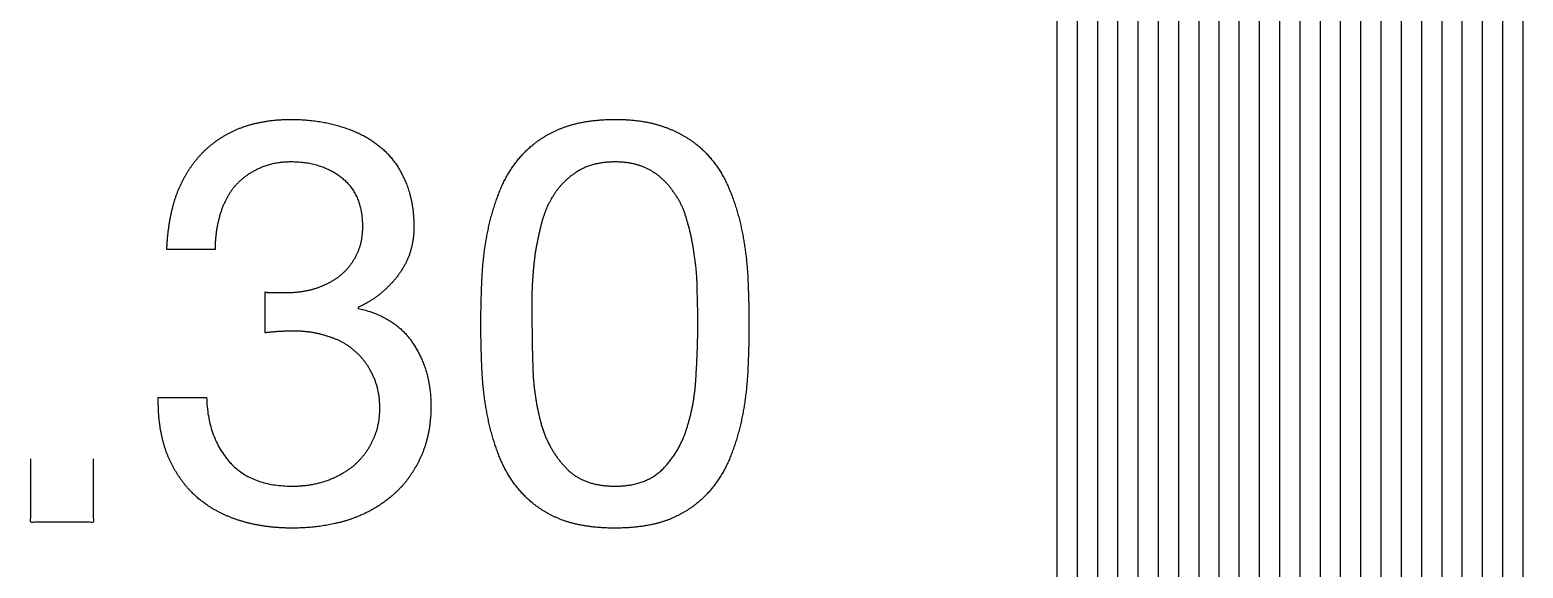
# Model space of a CAD drawing. Header units: millimetres. Extents: x -155 to -21, y -38 to 37.
# Drawn here: x -135.85 to -121.12, y -24.89 to -19.58 of the extents above; entities that cross this region are included whole.
import ezdxf

# ---------------------------------------------------------------- set-up
doc = ezdxf.new("R2010")
doc.units = ezdxf.units.MM
doc.layers.add('Layer 06', color=172, linetype='Continuous', true_color=0x0000bf)

msp = doc.modelspace()

# ---------------------------------------------------------------- linework, layer by layer
at = {"layer": 'Layer 06'}
for points in [[(-124.924, 21.531), (-124.924, -37.799)], [(-124.924, 21.531), (-124.924, -37.799)], [(-125.124, 21.353), (-125.124, -37.799)], [(-125.124, 21.353), (-125.124, -37.799)], [(-125.324, 21.194), (-125.324, -37.799)], [(-125.324, 21.194), (-125.324, -37.799)], [(-125.724, 20.922), (-125.724, -37.799)], [(-125.724, 20.922), (-125.724, -37.799)], [(-125.524, 21.051), (-125.524, -37.799)], [(-125.524, 21.051), (-125.524, -37.799)], [(-124.724, 1.783), (-124.724, -37.799)], [(-124.724, 1.783), (-124.724, -37.799)], [(-124.524, 1.196), (-124.524, -37.799)], [(-124.524, 1.196), (-124.524, -37.799)], [(-124.324, 0.782), (-124.324, -37.799)], [(-124.324, 0.782), (-124.324, -37.799)], [(-124.124, -26.018), (-124.124, 0.462)], [(-124.124, -31.857), (-124.124, 0.462)], [(-123.924, -26.92), (-123.924, 0.205)], [(-123.924, -32.535), (-123.924, 0.205)], [(-123.724, -27.77), (-123.724, -0.004)], [(-123.724, -33.231), (-123.724, -0.004)], [(-121.124, -37.799), (-121.124, -0.12)], [(-123.524, -28.591), (-123.524, -0.174)], [(-123.524, -33.948), (-123.524, -0.174)], [(-121.324, -37.799), (-121.324, -0.267)], [(-123.324, -29.4), (-123.324, -0.311)], [(-123.324, -34.687), (-123.324, -0.311)], [(-123.124, -30.207), (-123.124, -0.419)], [(-123.124, -37.799), (-123.124, -0.419)], [(-121.524, -37.799), (-121.524, -0.385)], [(-122.924, -31.017), (-122.924, -0.499)], [(-122.924, -37.799), (-122.924, -0.499)], [(-122.724, -31.837), (-122.724, -0.554)], [(-122.724, -37.799), (-122.724, -0.554)], [(-122.524, -32.671), (-122.524, -0.585)], [(-122.524, -37.799), (-122.524, -0.585)], [(-122.124, -37.799), (-122.124, -0.577)], [(-121.924, -37.799), (-121.924, -0.538)], [(-121.724, -37.799), (-121.724, -0.474)], [(-122.324, -37.799), (-122.324, -0.593)], [(-125.724, -1.522), (-125.724, -37.799)], [(-125.724, -1.522), (-125.724, -37.799)], [(-125.724, -1.522), (-125.724, -37.799)], [(-125.724, -1.522), (-125.724, -37.799)], [(-125.724, -1.522), (-125.724, -37.799)], [(-125.724, -1.522), (-125.724, -37.799)], [(-125.524, -1.522), (-125.524, -37.799)], [(-125.524, -1.522), (-125.524, -37.799)], [(-125.524, -1.522), (-125.524, -37.799)], [(-125.524, -1.522), (-125.524, -37.799)], [(-125.524, -1.522), (-125.524, -37.799)], [(-125.524, -1.522), (-125.524, -37.799)], [(-125.324, -1.522), (-125.324, -37.799)], [(-125.324, -1.522), (-125.324, -37.799)], [(-125.324, -1.522), (-125.324, -37.799)], [(-125.324, -1.522), (-125.324, -37.799)], [(-125.324, -1.522), (-125.324, -37.799)], [(-125.324, -1.522), (-125.324, -37.799)], [(-125.124, -1.522), (-125.124, -37.799)], [(-125.124, -1.522), (-125.124, -37.799)], [(-125.124, -1.522), (-125.124, -37.799)], [(-125.124, -1.522), (-125.124, -37.799)], [(-125.124, -1.522), (-125.124, -37.799)], [(-125.124, -1.522), (-125.124, -37.799)], [(-124.924, -1.522), (-124.924, -37.799)], [(-124.924, -1.522), (-124.924, -37.799)], [(-124.924, -1.522), (-124.924, -37.799)], [(-124.924, -1.522), (-124.924, -37.799)], [(-124.924, -1.522), (-124.924, -37.799)], [(-124.924, -1.522), (-124.924, -37.799)], [(-124.724, -1.522), (-124.724, -37.799)], [(-124.724, -1.522), (-124.724, -37.799)], [(-124.724, -1.522), (-124.724, -37.799)], [(-124.724, -1.522), (-124.724, -37.799)], [(-124.724, -1.522), (-124.724, -37.799)], [(-124.724, -1.522), (-124.724, -37.799)], [(-124.524, -1.522), (-124.524, -37.799)], [(-124.524, -1.522), (-124.524, -37.799)], [(-124.524, -1.522), (-124.524, -37.799)], [(-124.524, -1.522), (-124.524, -37.799)], [(-124.524, -1.522), (-124.524, -37.799)], [(-124.524, -1.522), (-124.524, -37.799)], [(-124.324, -1.522), (-124.324, -37.799)], [(-124.324, -1.522), (-124.324, -37.799)], [(-124.324, -1.522), (-124.324, -37.799)], [(-124.324, -1.522), (-124.324, -37.799)], [(-124.324, -1.522), (-124.324, -37.799)], [(-124.324, -1.522), (-124.324, -37.799)], [(-122.324, -33.521), (-122.324, -4.906)], [(-122.124, -34.388), (-122.124, -5.103)], [(-121.924, -37.799), (-121.924, -5.272)], [(-121.724, -37.799), (-121.724, -5.419)], [(-121.524, -37.799), (-121.524, -5.549)], [(-121.324, -37.799), (-121.324, -5.663)], [(-121.124, -37.799), (-121.124, -5.766)], [(-121.124, -31.958), (-121.124, -8.926)], [(-121.524, -29.803), (-121.524, -9.073)], [(-121.324, -30.89), (-121.324, -8.993)], [(-121.724, -28.68), (-121.724, -9.17)], [(-121.924, -27.496), (-121.924, -9.288)], [(-122.124, -26.203), (-122.124, -9.433)], [(-122.324, -24.701), (-122.324, -9.618)], [(-122.524, -22.784), (-122.524, -9.857)], [(-122.724, -20.518), (-122.724, -10.181)]]:
    msp.add_lwpolyline(points, dxfattribs=at)
for points, knots in [([(-134.503, -21.745, 46.209), (-134.492, -21.459, 46.209), (-134.414, -21.224, 46.209), (-134.329, -20.988, 46.209), (-134.178, -20.82, 46.209), (-134.027, -20.652, 46.209), (-133.803, -20.557, 46.209), (-133.573, -20.462, 46.209), (-133.276, -20.462, 46.209), (-133.019, -20.462, 46.209), (-132.8, -20.529, 46.209), (-132.576, -20.591, 46.209), (-132.414, -20.72, 46.209), (-132.251, -20.848, 46.209), (-132.161, -21.05, 46.209), (-132.066, -21.252, 46.209), (-132.066, -21.526, 46.209), (-132.066, -21.795, 46.209), (-132.223, -22.002, 46.209), (-132.38, -22.21, 46.209), (-132.615, -22.316, 46.209)], [-47, -47, -47, -46, -46, -45, -45, -44, -44, -43, -43, -42, -42, -41, -41, -40, -40, -39, -39, -38, -38, -37, -37, -37]), ([(-134.503, -21.745, 47.709), (-134.492, -21.459, 47.709), (-134.414, -21.224, 47.709), (-134.329, -20.988, 47.709), (-134.178, -20.82, 47.709), (-134.027, -20.652, 47.709), (-133.803, -20.557, 47.709), (-133.573, -20.462, 47.709), (-133.276, -20.462, 47.709), (-133.019, -20.462, 47.709), (-132.8, -20.529, 47.709), (-132.576, -20.591, 47.709), (-132.414, -20.72, 47.709), (-132.251, -20.848, 47.709), (-132.161, -21.05, 47.709), (-132.066, -21.252, 47.709), (-132.066, -21.526, 47.709), (-132.066, -21.795, 47.709), (-132.223, -22.002, 47.709), (-132.38, -22.21, 47.709), (-132.615, -22.316, 47.709)], [-47, -47, -47, -46, -46, -45, -45, -44, -44, -43, -43, -42, -42, -41, -41, -40, -40, -39, -39, -38, -38, -37, -37, -37]), ([(-134.503, -21.745, 49.209), (-134.492, -21.459, 49.209), (-134.414, -21.224, 49.209), (-134.329, -20.988, 49.209), (-134.178, -20.82, 49.209), (-134.027, -20.652, 49.209), (-133.803, -20.557, 49.209), (-133.573, -20.462, 49.209), (-133.276, -20.462, 49.209), (-133.019, -20.462, 49.209), (-132.8, -20.529, 49.209), (-132.576, -20.591, 49.209), (-132.414, -20.72, 49.209), (-132.251, -20.848, 49.209), (-132.161, -21.05, 49.209), (-132.066, -21.252, 49.209), (-132.066, -21.526, 49.209), (-132.066, -21.795, 49.209), (-132.223, -22.002, 49.209), (-132.38, -22.21, 49.209), (-132.615, -22.316, 49.209)], [-47, -47, -47, -46, -46, -45, -45, -44, -44, -43, -43, -42, -42, -41, -41, -40, -40, -39, -39, -38, -38, -37, -37, -37]), ([(-134.503, -21.745, 50.709), (-134.492, -21.459, 50.709), (-134.414, -21.224, 50.709), (-134.329, -20.988, 50.709), (-134.178, -20.82, 50.709), (-134.027, -20.652, 50.709), (-133.803, -20.557, 50.709), (-133.573, -20.462, 50.709), (-133.276, -20.462, 50.709), (-133.019, -20.462, 50.709), (-132.8, -20.529, 50.709), (-132.576, -20.591, 50.709), (-132.414, -20.72, 50.709), (-132.251, -20.848, 50.709), (-132.161, -21.05, 50.709), (-132.066, -21.252, 50.709), (-132.066, -21.526, 50.709), (-132.066, -21.795, 50.709), (-132.223, -22.002, 50.709), (-132.38, -22.21, 50.709), (-132.615, -22.316, 50.709)], [-47, -47, -47, -46, -46, -45, -45, -44, -44, -43, -43, -42, -42, -41, -41, -40, -40, -39, -39, -38, -38, -37, -37, -37]), ([(-131.405, -22.484, 46.209), (-131.405, -22.703, 46.209), (-131.394, -22.938, 46.209), (-131.383, -23.173, 46.209), (-131.338, -23.397, 46.209), (-131.293, -23.622, 46.209), (-131.209, -23.823, 46.209), (-131.125, -24.019, 46.209), (-130.979, -24.171, 46.209), (-130.834, -24.322, 46.209), (-130.615, -24.411, 46.209), (-130.391, -24.495, 46.209), (-130.083, -24.495, 46.209), (-129.769, -24.495, 46.209), (-129.551, -24.411, 46.209), (-129.332, -24.322, 46.209), (-129.187, -24.171, 46.209), (-129.041, -24.019, 46.209), (-128.957, -23.823, 46.209), (-128.873, -23.622, 46.209), (-128.828, -23.397, 46.209), (-128.783, -23.173, 46.209), (-128.772, -22.938, 46.209), (-128.761, -22.703, 46.209), (-128.761, -22.484, 46.209), (-128.761, -22.266, 46.209), (-128.772, -22.03, 46.209), (-128.783, -21.795, 46.209), (-128.828, -21.571, 46.209), (-128.873, -21.347, 46.209), (-128.957, -21.145, 46.209), (-129.041, -20.944, 46.209), (-129.187, -20.792, 46.209), (-129.332, -20.641, 46.209), (-129.556, -20.551, 46.209), (-129.775, -20.462, 46.209), (-130.083, -20.462, 46.209), (-130.391, -20.462, 46.209), (-130.615, -20.551, 46.209), (-130.834, -20.641, 46.209), (-130.979, -20.792, 46.209), (-131.125, -20.944, 46.209), (-131.209, -21.145, 46.209), (-131.293, -21.347, 46.209), (-131.338, -21.571, 46.209), (-131.383, -21.795, 46.209), (-131.394, -22.03, 46.209), (-131.405, -22.266, 46.209), (-131.405, -22.484, 46.209)], [0, 0, 0, 1, 1, 2, 2, 3, 3, 4, 4, 5, 5, 6, 6, 7, 7, 8, 8, 9, 9, 10, 10, 11, 11, 12, 12, 13, 13, 14, 14, 15, 15, 16, 16, 17, 17, 18, 18, 19, 19, 20, 20, 21, 21, 22, 22, 23, 23, 24, 24, 24]), ([(-131.405, -22.484, 47.709), (-131.405, -22.703, 47.709), (-131.394, -22.938, 47.709), (-131.383, -23.173, 47.709), (-131.338, -23.397, 47.709), (-131.293, -23.622, 47.709), (-131.209, -23.823, 47.709), (-131.125, -24.019, 47.709), (-130.979, -24.171, 47.709), (-130.834, -24.322, 47.709), (-130.615, -24.411, 47.709), (-130.391, -24.495, 47.709), (-130.083, -24.495, 47.709), (-129.769, -24.495, 47.709), (-129.551, -24.411, 47.709), (-129.332, -24.322, 47.709), (-129.187, -24.171, 47.709), (-129.041, -24.019, 47.709), (-128.957, -23.823, 47.709), (-128.873, -23.622, 47.709), (-128.828, -23.397, 47.709), (-128.783, -23.173, 47.709), (-128.772, -22.938, 47.709), (-128.761, -22.703, 47.709), (-128.761, -22.484, 47.709), (-128.761, -22.266, 47.709), (-128.772, -22.03, 47.709), (-128.783, -21.795, 47.709), (-128.828, -21.571, 47.709), (-128.873, -21.347, 47.709), (-128.957, -21.145, 47.709), (-129.041, -20.944, 47.709), (-129.187, -20.792, 47.709), (-129.332, -20.641, 47.709), (-129.556, -20.551, 47.709), (-129.775, -20.462, 47.709), (-130.083, -20.462, 47.709), (-130.391, -20.462, 47.709), (-130.615, -20.551, 47.709), (-130.834, -20.641, 47.709), (-130.979, -20.792, 47.709), (-131.125, -20.944, 47.709), (-131.209, -21.145, 47.709), (-131.293, -21.347, 47.709), (-131.338, -21.571, 47.709), (-131.383, -21.795, 47.709), (-131.394, -22.03, 47.709), (-131.405, -22.266, 47.709), (-131.405, -22.484, 47.709)], [0, 0, 0, 1, 1, 2, 2, 3, 3, 4, 4, 5, 5, 6, 6, 7, 7, 8, 8, 9, 9, 10, 10, 11, 11, 12, 12, 13, 13, 14, 14, 15, 15, 16, 16, 17, 17, 18, 18, 19, 19, 20, 20, 21, 21, 22, 22, 23, 23, 24, 24, 24]), ([(-131.405, -22.484, 49.209), (-131.405, -22.703, 49.209), (-131.394, -22.938, 49.209), (-131.383, -23.173, 49.209), (-131.338, -23.397, 49.209), (-131.293, -23.622, 49.209), (-131.209, -23.823, 49.209), (-131.125, -24.019, 49.209), (-130.979, -24.171, 49.209), (-130.834, -24.322, 49.209), (-130.615, -24.411, 49.209), (-130.391, -24.495, 49.209), (-130.083, -24.495, 49.209), (-129.769, -24.495, 49.209), (-129.551, -24.411, 49.209), (-129.332, -24.322, 49.209), (-129.187, -24.171, 49.209), (-129.041, -24.019, 49.209), (-128.957, -23.823, 49.209), (-128.873, -23.622, 49.209), (-128.828, -23.397, 49.209), (-128.783, -23.173, 49.209), (-128.772, -22.938, 49.209), (-128.761, -22.703, 49.209), (-128.761, -22.484, 49.209), (-128.761, -22.266, 49.209), (-128.772, -22.03, 49.209), (-128.783, -21.795, 49.209), (-128.828, -21.571, 49.209), (-128.873, -21.347, 49.209), (-128.957, -21.145, 49.209), (-129.041, -20.944, 49.209), (-129.187, -20.792, 49.209), (-129.332, -20.641, 49.209), (-129.556, -20.551, 49.209), (-129.775, -20.462, 49.209), (-130.083, -20.462, 49.209), (-130.391, -20.462, 49.209), (-130.615, -20.551, 49.209), (-130.834, -20.641, 49.209), (-130.979, -20.792, 49.209), (-131.125, -20.944, 49.209), (-131.209, -21.145, 49.209), (-131.293, -21.347, 49.209), (-131.338, -21.571, 49.209), (-131.383, -21.795, 49.209), (-131.394, -22.03, 49.209), (-131.405, -22.266, 49.209), (-131.405, -22.484, 49.209)], [0, 0, 0, 1, 1, 2, 2, 3, 3, 4, 4, 5, 5, 6, 6, 7, 7, 8, 8, 9, 9, 10, 10, 11, 11, 12, 12, 13, 13, 14, 14, 15, 15, 16, 16, 17, 17, 18, 18, 19, 19, 20, 20, 21, 21, 22, 22, 23, 23, 24, 24, 24]), ([(-131.405, -22.484, 50.709), (-131.405, -22.703, 50.709), (-131.394, -22.938, 50.709), (-131.383, -23.173, 50.709), (-131.338, -23.397, 50.709), (-131.293, -23.622, 50.709), (-131.209, -23.823, 50.709), (-131.125, -24.019, 50.709), (-130.979, -24.171, 50.709), (-130.834, -24.322, 50.709), (-130.615, -24.411, 50.709), (-130.391, -24.495, 50.709), (-130.083, -24.495, 50.709), (-129.769, -24.495, 50.709), (-129.551, -24.411, 50.709), (-129.332, -24.322, 50.709), (-129.187, -24.171, 50.709), (-129.041, -24.019, 50.709), (-128.957, -23.823, 50.709), (-128.873, -23.622, 50.709), (-128.828, -23.397, 50.709), (-128.783, -23.173, 50.709), (-128.772, -22.938, 50.709), (-128.761, -22.703, 50.709), (-128.761, -22.484, 50.709), (-128.761, -22.266, 50.709), (-128.772, -22.03, 50.709), (-128.783, -21.795, 50.709), (-128.828, -21.571, 50.709), (-128.873, -21.347, 50.709), (-128.957, -21.145, 50.709), (-129.041, -20.944, 50.709), (-129.187, -20.792, 50.709), (-129.332, -20.641, 50.709), (-129.556, -20.551, 50.709), (-129.775, -20.462, 50.709), (-130.083, -20.462, 50.709), (-130.391, -20.462, 50.709), (-130.615, -20.551, 50.709), (-130.834, -20.641, 50.709), (-130.979, -20.792, 50.709), (-131.125, -20.944, 50.709), (-131.209, -21.145, 50.709), (-131.293, -21.347, 50.709), (-131.338, -21.571, 50.709), (-131.383, -21.795, 50.709), (-131.394, -22.03, 50.709), (-131.405, -22.266, 50.709), (-131.405, -22.484, 50.709)], [0, 0, 0, 1, 1, 2, 2, 3, 3, 4, 4, 5, 5, 6, 6, 7, 7, 8, 8, 9, 9, 10, 10, 11, 11, 12, 12, 13, 13, 14, 14, 15, 15, 16, 16, 17, 17, 18, 18, 19, 19, 20, 20, 21, 21, 22, 22, 23, 23, 24, 24, 24]), ([(-133.327, -22.171, 46.209), (-133.175, -22.171, 46.209), (-133.041, -22.131, 46.209), (-132.901, -22.086, 46.209), (-132.8, -22.008, 46.209), (-132.694, -21.924, 46.209), (-132.632, -21.801, 46.209), (-132.57, -21.678, 46.209), (-132.57, -21.521, 46.209), (-132.57, -21.201, 46.209), (-132.772, -21.044, 46.209), (-132.974, -20.882, 46.209), (-133.276, -20.882, 46.209), (-133.467, -20.882, 46.209), (-133.612, -20.955, 46.209), (-133.752, -21.022, 46.209), (-133.848, -21.14, 46.209), (-133.937, -21.257, 46.209), (-133.982, -21.414, 46.209), (-134.027, -21.571, 46.209), (-134.027, -21.745, 46.209)], [-58, -58, -58, -57, -57, -56, -56, -55, -55, -54, -54, -53, -53, -52, -52, -51, -51, -50, -50, -49, -49, -48, -48, -48]), ([(-133.327, -22.171, 47.709), (-133.175, -22.171, 47.709), (-133.041, -22.131, 47.709), (-132.901, -22.086, 47.709), (-132.8, -22.008, 47.709), (-132.694, -21.924, 47.709), (-132.632, -21.801, 47.709), (-132.57, -21.678, 47.709), (-132.57, -21.521, 47.709), (-132.57, -21.201, 47.709), (-132.772, -21.044, 47.709), (-132.974, -20.882, 47.709), (-133.276, -20.882, 47.709), (-133.467, -20.882, 47.709), (-133.612, -20.955, 47.709), (-133.752, -21.022, 47.709), (-133.848, -21.14, 47.709), (-133.937, -21.257, 47.709), (-133.982, -21.414, 47.709), (-134.027, -21.571, 47.709), (-134.027, -21.745, 47.709)], [-58, -58, -58, -57, -57, -56, -56, -55, -55, -54, -54, -53, -53, -52, -52, -51, -51, -50, -50, -49, -49, -48, -48, -48]), ([(-133.327, -22.171, 49.209), (-133.175, -22.171, 49.209), (-133.041, -22.131, 49.209), (-132.901, -22.086, 49.209), (-132.8, -22.008, 49.209), (-132.694, -21.924, 49.209), (-132.632, -21.801, 49.209), (-132.57, -21.678, 49.209), (-132.57, -21.521, 49.209), (-132.57, -21.201, 49.209), (-132.772, -21.044, 49.209), (-132.974, -20.882, 49.209), (-133.276, -20.882, 49.209), (-133.467, -20.882, 49.209), (-133.612, -20.955, 49.209), (-133.752, -21.022, 49.209), (-133.848, -21.14, 49.209), (-133.937, -21.257, 49.209), (-133.982, -21.414, 49.209), (-134.027, -21.571, 49.209), (-134.027, -21.745, 49.209)], [-58, -58, -58, -57, -57, -56, -56, -55, -55, -54, -54, -53, -53, -52, -52, -51, -51, -50, -50, -49, -49, -48, -48, -48]), ([(-133.327, -22.171, 50.709), (-133.175, -22.171, 50.709), (-133.041, -22.131, 50.709), (-132.901, -22.086, 50.709), (-132.8, -22.008, 50.709), (-132.694, -21.924, 50.709), (-132.632, -21.801, 50.709), (-132.57, -21.678, 50.709), (-132.57, -21.521, 50.709), (-132.57, -21.201, 50.709), (-132.772, -21.044, 50.709), (-132.974, -20.882, 50.709), (-133.276, -20.882, 50.709), (-133.467, -20.882, 50.709), (-133.612, -20.955, 50.709), (-133.752, -21.022, 50.709), (-133.848, -21.14, 50.709), (-133.937, -21.257, 50.709), (-133.982, -21.414, 50.709), (-134.027, -21.571, 50.709), (-134.027, -21.745, 50.709)], [-58, -58, -58, -57, -57, -56, -56, -55, -55, -54, -54, -53, -53, -52, -52, -51, -51, -50, -50, -49, -49, -48, -48, -48]), ([(-130.901, -22.479, 46.209), (-130.901, -22.333, 46.209), (-130.901, -22.159, 46.209), (-130.895, -21.98, 46.209), (-130.873, -21.806, 46.209), (-130.845, -21.627, 46.209), (-130.8, -21.459, 46.209), (-130.75, -21.291, 46.209), (-130.66, -21.168, 46.209), (-130.565, -21.039, 46.209), (-130.425, -20.96, 46.209), (-130.285, -20.882, 46.209), (-130.083, -20.882, 46.209), (-129.881, -20.882, 46.209), (-129.741, -20.96, 46.209), (-129.601, -21.039, 46.209), (-129.512, -21.168, 46.209), (-129.416, -21.291, 46.209), (-129.372, -21.459, 46.209), (-129.321, -21.627, 46.209), (-129.299, -21.806, 46.209), (-129.271, -21.98, 46.209), (-129.271, -22.159, 46.209), (-129.265, -22.333, 46.209), (-129.265, -22.479, 46.209), (-129.265, -22.703, 46.209), (-129.282, -22.983, 46.209), (-129.293, -23.257, 46.209), (-129.372, -23.504, 46.209), (-129.444, -23.745, 46.209), (-129.612, -23.913, 46.209), (-129.78, -24.081, 46.209), (-130.083, -24.081, 46.209), (-130.386, -24.081, 46.209), (-130.554, -23.913, 46.209), (-130.722, -23.745, 46.209), (-130.8, -23.504, 46.209), (-130.873, -23.257, 46.209), (-130.89, -22.983, 46.209), (-130.901, -22.703, 46.209), (-130.901, -22.479, 46.209)], [0, 0, 0, 1, 1, 2, 2, 3, 3, 4, 4, 5, 5, 6, 6, 7, 7, 8, 8, 9, 9, 10, 10, 11, 11, 12, 12, 13, 13, 14, 14, 15, 15, 16, 16, 17, 17, 18, 18, 19, 19, 20, 20, 20]), ([(-130.901, -22.479, 47.709), (-130.901, -22.333, 47.709), (-130.901, -22.159, 47.709), (-130.895, -21.98, 47.709), (-130.873, -21.806, 47.709), (-130.845, -21.627, 47.709), (-130.8, -21.459, 47.709), (-130.75, -21.291, 47.709), (-130.66, -21.168, 47.709), (-130.565, -21.039, 47.709), (-130.425, -20.96, 47.709), (-130.285, -20.882, 47.709), (-130.083, -20.882, 47.709), (-129.881, -20.882, 47.709), (-129.741, -20.96, 47.709), (-129.601, -21.039, 47.709), (-129.512, -21.168, 47.709), (-129.416, -21.291, 47.709), (-129.372, -21.459, 47.709), (-129.321, -21.627, 47.709), (-129.299, -21.806, 47.709), (-129.271, -21.98, 47.709), (-129.271, -22.159, 47.709), (-129.265, -22.333, 47.709), (-129.265, -22.479, 47.709), (-129.265, -22.703, 47.709), (-129.282, -22.983, 47.709), (-129.293, -23.257, 47.709), (-129.372, -23.504, 47.709), (-129.444, -23.745, 47.709), (-129.612, -23.913, 47.709), (-129.78, -24.081, 47.709), (-130.083, -24.081, 47.709), (-130.386, -24.081, 47.709), (-130.554, -23.913, 47.709), (-130.722, -23.745, 47.709), (-130.8, -23.504, 47.709), (-130.873, -23.257, 47.709), (-130.89, -22.983, 47.709), (-130.901, -22.703, 47.709), (-130.901, -22.479, 47.709)], [0, 0, 0, 1, 1, 2, 2, 3, 3, 4, 4, 5, 5, 6, 6, 7, 7, 8, 8, 9, 9, 10, 10, 11, 11, 12, 12, 13, 13, 14, 14, 15, 15, 16, 16, 17, 17, 18, 18, 19, 19, 20, 20, 20]), ([(-130.901, -22.479, 49.209), (-130.901, -22.333, 49.209), (-130.901, -22.159, 49.209), (-130.895, -21.98, 49.209), (-130.873, -21.806, 49.209), (-130.845, -21.627, 49.209), (-130.8, -21.459, 49.209), (-130.75, -21.291, 49.209), (-130.66, -21.168, 49.209), (-130.565, -21.039, 49.209), (-130.425, -20.96, 49.209), (-130.285, -20.882, 49.209), (-130.083, -20.882, 49.209), (-129.881, -20.882, 49.209), (-129.741, -20.96, 49.209), (-129.601, -21.039, 49.209), (-129.512, -21.168, 49.209), (-129.416, -21.291, 49.209), (-129.372, -21.459, 49.209), (-129.321, -21.627, 49.209), (-129.299, -21.806, 49.209), (-129.271, -21.98, 49.209), (-129.271, -22.159, 49.209), (-129.265, -22.333, 49.209), (-129.265, -22.479, 49.209), (-129.265, -22.703, 49.209), (-129.282, -22.983, 49.209), (-129.293, -23.257, 49.209), (-129.372, -23.504, 49.209), (-129.444, -23.745, 49.209), (-129.612, -23.913, 49.209), (-129.78, -24.081, 49.209), (-130.083, -24.081, 49.209), (-130.386, -24.081, 49.209), (-130.554, -23.913, 49.209), (-130.722, -23.745, 49.209), (-130.8, -23.504, 49.209), (-130.873, -23.257, 49.209), (-130.89, -22.983, 49.209), (-130.901, -22.703, 49.209), (-130.901, -22.479, 49.209)], [0, 0, 0, 1, 1, 2, 2, 3, 3, 4, 4, 5, 5, 6, 6, 7, 7, 8, 8, 9, 9, 10, 10, 11, 11, 12, 12, 13, 13, 14, 14, 15, 15, 16, 16, 17, 17, 18, 18, 19, 19, 20, 20, 20]), ([(-130.901, -22.479, 50.709), (-130.901, -22.333, 50.709), (-130.901, -22.159, 50.709), (-130.895, -21.98, 50.709), (-130.873, -21.806, 50.709), (-130.845, -21.627, 50.709), (-130.8, -21.459, 50.709), (-130.75, -21.291, 50.709), (-130.66, -21.168, 50.709), (-130.565, -21.039, 50.709), (-130.425, -20.96, 50.709), (-130.285, -20.882, 50.709), (-130.083, -20.882, 50.709), (-129.881, -20.882, 50.709), (-129.741, -20.96, 50.709), (-129.601, -21.039, 50.709), (-129.512, -21.168, 50.709), (-129.416, -21.291, 50.709), (-129.372, -21.459, 50.709), (-129.321, -21.627, 50.709), (-129.299, -21.806, 50.709), (-129.271, -21.98, 50.709), (-129.271, -22.159, 50.709), (-129.265, -22.333, 50.709), (-129.265, -22.479, 50.709), (-129.265, -22.703, 50.709), (-129.282, -22.983, 50.709), (-129.293, -23.257, 50.709), (-129.372, -23.504, 50.709), (-129.444, -23.745, 50.709), (-129.612, -23.913, 50.709), (-129.78, -24.081, 50.709), (-130.083, -24.081, 50.709), (-130.386, -24.081, 50.709), (-130.554, -23.913, 50.709), (-130.722, -23.745, 50.709), (-130.8, -23.504, 50.709), (-130.873, -23.257, 50.709), (-130.89, -22.983, 50.709), (-130.901, -22.703, 50.709), (-130.901, -22.479, 50.709)], [0, 0, 0, 1, 1, 2, 2, 3, 3, 4, 4, 5, 5, 6, 6, 7, 7, 8, 8, 9, 9, 10, 10, 11, 11, 12, 12, 13, 13, 14, 14, 15, 15, 16, 16, 17, 17, 18, 18, 19, 19, 20, 20, 20]), ([(-133.534, -22.165, 46.209), (-133.506, -22.171, 46.209), (-133.484, -22.171, 46.209), (-133.456, -22.171, 46.209), (-133.428, -22.171, 46.209)], [-61, -61, -61, -60, -60, -59, -59, -59]), ([(-133.534, -22.165, 47.709), (-133.506, -22.171, 47.709), (-133.484, -22.171, 47.709), (-133.456, -22.171, 47.709), (-133.428, -22.171, 47.709)], [-61, -61, -61, -60, -60, -59, -59, -59]), ([(-133.534, -22.165, 49.209), (-133.506, -22.171, 49.209), (-133.484, -22.171, 49.209), (-133.456, -22.171, 49.209), (-133.428, -22.171, 49.209)], [-61, -61, -61, -60, -60, -59, -59, -59]), ([(-133.534, -22.165, 50.709), (-133.506, -22.171, 50.709), (-133.484, -22.171, 50.709), (-133.456, -22.171, 50.709), (-133.428, -22.171, 50.709)], [-61, -61, -61, -60, -60, -59, -59, -59]), ([(-132.615, -22.327, 46.209), (-132.251, -22.406, 46.209), (-132.077, -22.669, 46.209), (-131.898, -22.932, 46.209), (-131.898, -23.291, 46.209), (-131.898, -23.588, 46.209), (-132.01, -23.818, 46.209), (-132.117, -24.042, 46.209), (-132.301, -24.193, 46.209), (-132.486, -24.344, 46.209), (-132.738, -24.423, 46.209), (-132.985, -24.495, 46.209), (-133.265, -24.495, 46.209), (-133.568, -24.495, 46.209), (-133.814, -24.411, 46.209), (-134.061, -24.327, 46.209), (-134.234, -24.165, 46.209), (-134.408, -23.997, 46.209), (-134.503, -23.756, 46.209), (-134.593, -23.515, 46.209), (-134.587, -23.207, 46.209)], [-36, -36, -36, -35, -35, -34, -34, -33, -33, -32, -32, -31, -31, -30, -30, -29, -29, -28, -28, -27, -27, -26, -26, -26]), ([(-132.615, -22.327, 47.709), (-132.251, -22.406, 47.709), (-132.077, -22.669, 47.709), (-131.898, -22.932, 47.709), (-131.898, -23.291, 47.709), (-131.898, -23.588, 47.709), (-132.01, -23.818, 47.709), (-132.117, -24.042, 47.709), (-132.301, -24.193, 47.709), (-132.486, -24.344, 47.709), (-132.738, -24.423, 47.709), (-132.985, -24.495, 47.709), (-133.265, -24.495, 47.709), (-133.568, -24.495, 47.709), (-133.814, -24.411, 47.709), (-134.061, -24.327, 47.709), (-134.234, -24.165, 47.709), (-134.408, -23.997, 47.709), (-134.503, -23.756, 47.709), (-134.593, -23.515, 47.709), (-134.587, -23.207, 47.709)], [-36, -36, -36, -35, -35, -34, -34, -33, -33, -32, -32, -31, -31, -30, -30, -29, -29, -28, -28, -27, -27, -26, -26, -26]), ([(-132.615, -22.327, 49.209), (-132.251, -22.406, 49.209), (-132.077, -22.669, 49.209), (-131.898, -22.932, 49.209), (-131.898, -23.291, 49.209), (-131.898, -23.588, 49.209), (-132.01, -23.818, 49.209), (-132.117, -24.042, 49.209), (-132.301, -24.193, 49.209), (-132.486, -24.344, 49.209), (-132.738, -24.423, 49.209), (-132.985, -24.495, 49.209), (-133.265, -24.495, 49.209), (-133.568, -24.495, 49.209), (-133.814, -24.411, 49.209), (-134.061, -24.327, 49.209), (-134.234, -24.165, 49.209), (-134.408, -23.997, 49.209), (-134.503, -23.756, 49.209), (-134.593, -23.515, 49.209), (-134.587, -23.207, 49.209)], [-36, -36, -36, -35, -35, -34, -34, -33, -33, -32, -32, -31, -31, -30, -30, -29, -29, -28, -28, -27, -27, -26, -26, -26]), ([(-132.615, -22.327, 50.709), (-132.251, -22.406, 50.709), (-132.077, -22.669, 50.709), (-131.898, -22.932, 50.709), (-131.898, -23.291, 50.709), (-131.898, -23.588, 50.709), (-132.01, -23.818, 50.709), (-132.117, -24.042, 50.709), (-132.301, -24.193, 50.709), (-132.486, -24.344, 50.709), (-132.738, -24.423, 50.709), (-132.985, -24.495, 50.709), (-133.265, -24.495, 50.709), (-133.568, -24.495, 50.709), (-133.814, -24.411, 50.709), (-134.061, -24.327, 50.709), (-134.234, -24.165, 50.709), (-134.408, -23.997, 50.709), (-134.503, -23.756, 50.709), (-134.593, -23.515, 50.709), (-134.587, -23.207, 50.709)], [-36, -36, -36, -35, -35, -34, -34, -33, -33, -32, -32, -31, -31, -30, -30, -29, -29, -28, -28, -27, -27, -26, -26, -26]), ([(-134.111, -23.207, 46.209), (-134.1, -23.593, 46.209), (-133.887, -23.84, 46.209), (-133.674, -24.081, 46.209), (-133.265, -24.081, 46.209), (-133.091, -24.081, 46.209), (-132.935, -24.03, 46.209), (-132.778, -23.974, 46.209), (-132.66, -23.879, 46.209), (-132.542, -23.778, 46.209), (-132.475, -23.638, 46.209), (-132.402, -23.493, 46.209), (-132.402, -23.313, 46.209), (-132.402, -23.129, 46.209), (-132.47, -22.988, 46.209), (-132.537, -22.843, 46.209), (-132.649, -22.748, 46.209), (-132.761, -22.647, 46.209), (-132.918, -22.602, 46.209), (-133.069, -22.551, 46.209), (-133.248, -22.551, 46.209), (-133.4, -22.551, 46.209), (-133.534, -22.568, 46.209)], [-25, -25, -25, -24, -24, -23, -23, -22, -22, -21, -21, -20, -20, -19, -19, -18, -18, -17, -17, -16, -16, -15, -15, -14, -14, -14]), ([(-134.111, -23.207, 47.709), (-134.1, -23.593, 47.709), (-133.887, -23.84, 47.709), (-133.674, -24.081, 47.709), (-133.265, -24.081, 47.709), (-133.091, -24.081, 47.709), (-132.935, -24.03, 47.709), (-132.778, -23.974, 47.709), (-132.66, -23.879, 47.709), (-132.542, -23.778, 47.709), (-132.475, -23.638, 47.709), (-132.402, -23.493, 47.709), (-132.402, -23.313, 47.709), (-132.402, -23.129, 47.709), (-132.47, -22.988, 47.709), (-132.537, -22.843, 47.709), (-132.649, -22.748, 47.709), (-132.761, -22.647, 47.709), (-132.918, -22.602, 47.709), (-133.069, -22.551, 47.709), (-133.248, -22.551, 47.709), (-133.4, -22.551, 47.709), (-133.534, -22.568, 47.709)], [-25, -25, -25, -24, -24, -23, -23, -22, -22, -21, -21, -20, -20, -19, -19, -18, -18, -17, -17, -16, -16, -15, -15, -14, -14, -14]), ([(-134.111, -23.207, 49.209), (-134.1, -23.593, 49.209), (-133.887, -23.84, 49.209), (-133.674, -24.081, 49.209), (-133.265, -24.081, 49.209), (-133.091, -24.081, 49.209), (-132.935, -24.03, 49.209), (-132.778, -23.974, 49.209), (-132.66, -23.879, 49.209), (-132.542, -23.778, 49.209), (-132.475, -23.638, 49.209), (-132.402, -23.493, 49.209), (-132.402, -23.313, 49.209), (-132.402, -23.129, 49.209), (-132.47, -22.988, 49.209), (-132.537, -22.843, 49.209), (-132.649, -22.748, 49.209), (-132.761, -22.647, 49.209), (-132.918, -22.602, 49.209), (-133.069, -22.551, 49.209), (-133.248, -22.551, 49.209), (-133.4, -22.551, 49.209), (-133.534, -22.568, 49.209)], [-25, -25, -25, -24, -24, -23, -23, -22, -22, -21, -21, -20, -20, -19, -19, -18, -18, -17, -17, -16, -16, -15, -15, -14, -14, -14]), ([(-134.111, -23.207, 50.709), (-134.1, -23.593, 50.709), (-133.887, -23.84, 50.709), (-133.674, -24.081, 50.709), (-133.265, -24.081, 50.709), (-133.091, -24.081, 50.709), (-132.935, -24.03, 50.709), (-132.778, -23.974, 50.709), (-132.66, -23.879, 50.709), (-132.542, -23.778, 50.709), (-132.475, -23.638, 50.709), (-132.402, -23.493, 50.709), (-132.402, -23.313, 50.709), (-132.402, -23.129, 50.709), (-132.47, -22.988, 50.709), (-132.537, -22.843, 50.709), (-132.649, -22.748, 50.709), (-132.761, -22.647, 50.709), (-132.918, -22.602, 50.709), (-133.069, -22.551, 50.709), (-133.248, -22.551, 50.709), (-133.4, -22.551, 50.709), (-133.534, -22.568, 50.709)], [-25, -25, -25, -24, -24, -23, -23, -22, -22, -21, -21, -20, -20, -19, -19, -18, -18, -17, -17, -16, -16, -15, -15, -14, -14, -14]), ([(-135.848, -23.812, 46.209), (-135.848, -24.123, 46.209), (-135.848, -24.434, 46.209), (-135.537, -24.434, 46.209), (-135.226, -24.434, 46.209), (-135.226, -24.123, 46.209), (-135.226, -23.812, 46.209)], [0, 0, 0, 1, 1, 2, 2, 3, 3, 3]), ([(-135.848, -23.812, 47.709), (-135.848, -24.123, 47.709), (-135.848, -24.434, 47.709), (-135.537, -24.434, 47.709), (-135.226, -24.434, 47.709), (-135.226, -24.123, 47.709), (-135.226, -23.812, 47.709)], [0, 0, 0, 1, 1, 2, 2, 3, 3, 3]), ([(-135.848, -23.812, 49.209), (-135.848, -24.123, 49.209), (-135.848, -24.434, 49.209), (-135.537, -24.434, 49.209), (-135.226, -24.434, 49.209), (-135.226, -24.123, 49.209), (-135.226, -23.812, 49.209)], [0, 0, 0, 1, 1, 2, 2, 3, 3, 3]), ([(-135.848, -23.812, 50.709), (-135.848, -24.123, 50.709), (-135.848, -24.434, 50.709), (-135.537, -24.434, 50.709), (-135.226, -24.434, 50.709), (-135.226, -24.123, 50.709), (-135.226, -23.812, 50.709)], [0, 0, 0, 1, 1, 2, 2, 3, 3, 3])]:
    msp.add_open_spline(points, degree=2, knots=knots, dxfattribs=at)
for points in [[(-134.027, -21.745, 46.209), (-134.265, -21.745, 46.209), (-134.503, -21.745, 46.209)], [(-134.027, -21.745, 47.709), (-134.265, -21.745, 47.709), (-134.503, -21.745, 47.709)], [(-134.027, -21.745, 49.209), (-134.265, -21.745, 49.209), (-134.503, -21.745, 49.209)], [(-134.027, -21.745, 50.709), (-134.265, -21.745, 50.709), (-134.503, -21.745, 50.709)], [(-133.534, -22.568, 46.209), (-133.534, -22.367, 46.209), (-133.534, -22.165, 46.209)], [(-133.534, -22.568, 47.709), (-133.534, -22.367, 47.709), (-133.534, -22.165, 47.709)], [(-133.534, -22.568, 49.209), (-133.534, -22.367, 49.209), (-133.534, -22.165, 49.209)], [(-133.534, -22.568, 50.709), (-133.534, -22.367, 50.709), (-133.534, -22.165, 50.709)], [(-133.428, -22.171, 46.209), (-133.377, -22.171, 46.209), (-133.327, -22.171, 46.209)], [(-133.428, -22.171, 47.709), (-133.377, -22.171, 47.709), (-133.327, -22.171, 47.709)], [(-133.428, -22.171, 49.209), (-133.377, -22.171, 49.209), (-133.327, -22.171, 49.209)], [(-133.428, -22.171, 50.709), (-133.377, -22.171, 50.709), (-133.327, -22.171, 50.709)], [(-132.615, -22.316, 46.209), (-132.615, -22.322, 46.209), (-132.615, -22.327, 46.209)], [(-132.615, -22.316, 47.709), (-132.615, -22.322, 47.709), (-132.615, -22.327, 47.709)], [(-132.615, -22.316, 49.209), (-132.615, -22.322, 49.209), (-132.615, -22.327, 49.209)], [(-132.615, -22.316, 50.709), (-132.615, -22.322, 50.709), (-132.615, -22.327, 50.709)], [(-134.587, -23.207, 46.209), (-134.349, -23.207, 46.209), (-134.111, -23.207, 46.209)], [(-134.587, -23.207, 47.709), (-134.349, -23.207, 47.709), (-134.111, -23.207, 47.709)], [(-134.587, -23.207, 49.209), (-134.349, -23.207, 49.209), (-134.111, -23.207, 49.209)], [(-134.587, -23.207, 50.709), (-134.349, -23.207, 50.709), (-134.111, -23.207, 50.709)]]:
    msp.add_open_spline(points, degree=2, dxfattribs=at)

doc.saveas('drawing.dxf')
